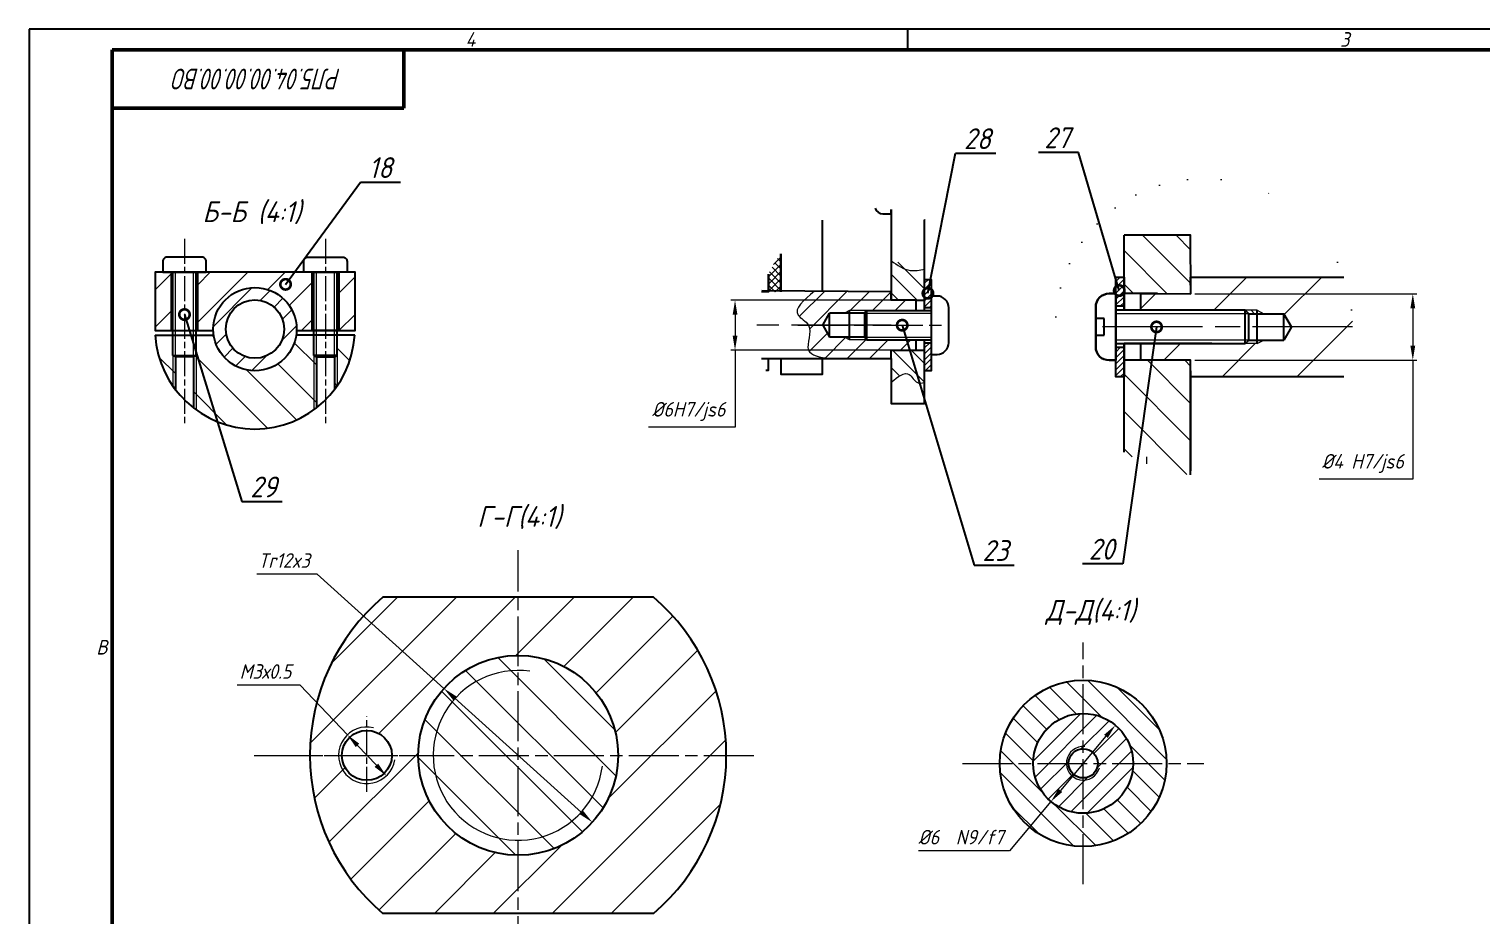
# Model space of a CAD drawing. Header units: millimetres. Extents: x 0 to 841, y 0 to 594.
# Drawn here: x 0 to 348.9, y 380.9 to 594 of the extents above; entities that cross this region are included whole.
import ezdxf
from ezdxf import colors
from ezdxf.entities.mleader import LeaderData, LeaderLine
from ezdxf.enums import TextEntityAlignment as Align
from ezdxf.math import Vec2, Vec3

# ---------------------------------------------------------------- set-up
doc = ezdxf.new("R2010")
doc.units = ezdxf.units.MM
doc.linetypes.add('AM_ISO08W050', pattern=[18, 12, -1.5, 3, -1.5])
doc.linetypes.add('AM_ISO08W050x2', pattern=[9, 6, -0.75, 1.5, -0.75])
doc.layers.get('0').update_dxf_attribs({"lineweight": 80})
for name, color, linetype, lineweight in [('AM_0', 7, 'Continuous', 25), ('AM_4', 3, 'Continuous', 9), ('AM_5', 3, 'Continuous', 9), ('AM_6', 2, 'Continuous', 9), ('AM_7', 4, 'AM_ISO08W050', 9), ('AM_8', 1, 'Continuous', 9), ('AM_8N', 1, 'Continuous', 9), ('AM_BOR', 7, 'Continuous', 25), ('основные', 7, 'Continuous', 25), ('тонкие', 2, 'Continuous', 9)]:
    doc.layers.add(name, color=color, linetype=linetype, lineweight=lineweight)
doc.styles.add('ACGOSTTS', font='geniso.shx', dxfattribs={"oblique": 15})
doc.styles.get("Standard").update_dxf_attribs({"font": 'geniso.shx', "oblique": 15})
doc.dimstyles.new('AM_GOST$0', dxfattribs={"dimtxt": 3.5, "dimasz": 3.5, "dimexe": 1, "dimexo": 1, "dimgap": 1.5, "dimtad": 1, "dimtoh": 1, "dimtxsty": 'Standard', "dimcen": 0, "dimclrd": 256, "dimclre": 256, "dimclrt": 2, "dimadec": 0, "dimazin": 2, "dimtp": 0.1, "dimtm": 0.1, "dimtfac": 0.71, "dimtmove": 0, "dimatfit": 3, "dimfxl": 1, "dimtolj": 1, "dimlwd": -1, "dimlwe": -1, "dimarcsym": 1})
doc.dimstyles.new('AM_GOST$3', dxfattribs={"dimtxt": 3.5, "dimasz": 3.5, "dimexe": 1, "dimexo": 1, "dimgap": 1.5, "dimtad": 1, "dimtoh": 1, "dimtxsty": 'Standard', "dimcen": 0, "dimclrd": 256, "dimclre": 256, "dimclrt": 2, "dimadec": 0, "dimazin": 2, "dimtp": 0.1, "dimtm": 0.1, "dimtfac": 0.71, "dimtdec": 3, "dimtofl": 0, "dimtmove": 0, "dimatfit": 2, "dimfxl": 1, "dimtolj": 1, "dimlwd": -1, "dimlwe": -1, "dimarcsym": 1})
pattern_1 = [(135, (-229.4589, -490.5489), (-1.122532, -1.122532), [])]
pattern_2 = [(45, (-229.4589, -490.5489), (-0.3535534, 0.3535534), [])]
pattern_3 = [(45, (-332.2357, -260.3908), (-0.3535534, 0.3535534), [])]

# ---------------------------------------------------------------- blocks, each defined once
blk = doc.blocks.new('GOST_A1_LANDSCAPE')
at = {"layer": 'AM_BOR', "color": 1, "lineweight": 25}
for p, q in [((841, 594), (0, 594)), ((0, 594), (0, 0)), ((211, 594), (211, 589))]:
    blk.add_line(p, q, dxfattribs=at)
at = {"layer": 'AM_BOR', "color": 7, "lineweight": 50}
for p, q in [((836, 589), (20, 589)), ((20, 589), (20, 5))]:
    blk.add_line(p, q, dxfattribs=at)
at = {"layer": 'AM_BOR', "color": 1, "lineweight": 25, "style": 'ACGOSTTS', "oblique": 15}
for s, p in [('4', (106, 591.5)), ('3', (316, 591.5)), ('B', (17.5, 445.5))]:
    blk.add_text(s, height=3.5, dxfattribs=at).set_placement(p, align=Align.MIDDLE_CENTER)
blk = doc.blocks.new('GOST_EXT3_L')
at = {"layer": 'AM_BOR', "color": 7, "lineweight": 50}
for p, q in [((0, 0), (70, 0)), ((0, -14), (0, 0)), ((70, 0), (70, -14)), ((70, -14), (0, -14))]:
    blk.add_line(p, q, dxfattribs=at)
at = {"layer": 'AM_BOR', "color": 2, "lineweight": 25, "style": 'ACGOSTTS', "oblique": 15, "width": 0.8}
blk.add_attdef('GEN-TITLE-PARTNO{11.7}', text='', height=5, rotation=180, dxfattribs=at).set_placement((35, -7), align=Align.MIDDLE_CENTER)
blk = doc.blocks.new('*D37')
at = {"layer": 'AM_5', "linetype": 'ByBlock', "transparency": 16777216}
for p, q in [((65.09, 436.42), (49.97, 436.42)), ((76.46, 424.46), (65.09, 436.42)), ((83.42, 417.14), (78.87, 421.93))]:
    blk.add_line(p, q, dxfattribs=at)
at = {"layer": 'AM_5', "transparency": 16777216}
for points in [[(79.29, 422.33), (78.45, 421.52), (76.46, 424.46)], [(83.84, 417.54), (82.99, 416.74), (85.83, 414.61)]]:
    blk.add_solid(points, dxfattribs=at)
at = {"layer": 'Defpoints', "color": 0, "transparency": 16777216}
for p in [(76.46, 424.46), (85.83, 414.61)]:
    blk.add_point(p, dxfattribs=at)
at = {"layer": 'AM_5', "color": 2, "transparency": 16777216, "insert": (56.78, 439.67), "char_height": 3.5, "attachment_point": 5}
blk.add_mtext('\\A1;М3х0.5', dxfattribs=at)
blk = doc.blocks.new('*D51')
at = {"layer": 'AM_5', "linetype": 'ByBlock', "transparency": 16777216}
for p, q in [((212.09, 528.86), (168.56, 528.86)), ((169.56, 525.36), (169.56, 520.36)), ((212.09, 516.86), (168.56, 516.86)), ((169.56, 516.86), (169.56, 498.36)), ((169.56, 498.36), (148.79, 498.36))]:
    blk.add_line(p, q, dxfattribs=at)
at = {"layer": 'AM_5', "transparency": 16777216}
for points in [[(168.98, 525.36), (170.14, 525.36), (169.56, 528.86)], [(168.98, 520.36), (170.14, 520.36), (169.56, 516.86)]]:
    blk.add_solid(points, dxfattribs=at)
at = {"layer": 'Defpoints', "color": 0, "transparency": 16777216}
for p in [(213.09, 528.86), (169.56, 516.86), (213.09, 516.86)]:
    blk.add_point(p, dxfattribs=at)
at = {"layer": 'AM_5', "color": 2, "transparency": 16777216, "insert": (158.43, 502.12), "char_height": 3.5, "attachment_point": 5}
blk.add_mtext('\\A1;%%C6H7/js6', dxfattribs=at)
blk = doc.blocks.new('*D54')
at = {"layer": 'AM_5', "linetype": 'ByBlock', "transparency": 16777216}
for p, q in [((280, 530.38), (333.34, 530.38)), ((332.34, 526.88), (332.34, 517.94)), ((279.98, 514.44), (333.34, 514.44)), ((332.34, 514.44), (332.34, 485.87)), ((332.34, 485.87), (309.82, 485.87))]:
    blk.add_line(p, q, dxfattribs=at)
at = {"layer": 'AM_5', "transparency": 16777216}
for points in [[(331.76, 526.88), (332.92, 526.88), (332.34, 530.38)], [(331.76, 517.94), (332.92, 517.94), (332.34, 514.44)]]:
    blk.add_solid(points, dxfattribs=at)
at = {"layer": 'Defpoints', "color": 0, "transparency": 16777216}
for p in [(279, 530.38), (278.98, 514.44), (332.34, 514.44)]:
    blk.add_point(p, dxfattribs=at)
at = {"layer": 'AM_5', "color": 2, "transparency": 16777216, "insert": (320.33, 489.63), "char_height": 3.5, "attachment_point": 5}
blk.add_mtext('\\A1;%%C4 H7/js6', dxfattribs=at)
blk = doc.blocks.new('*D74')
at = {"layer": 'AM_5', "linetype": 'ByBlock', "transparency": 16777216}
for p, q in [((69.19, 463.08), (54.74, 463.08)), ((99.64, 435.6), (69.19, 463.08)), ((132.69, 405.79), (102.24, 433.26))]:
    blk.add_line(p, q, dxfattribs=at)
at = {"layer": 'AM_5', "transparency": 16777216}
for points in [[(102.63, 433.69), (101.85, 432.82), (99.64, 435.6)], [(133.08, 406.22), (132.29, 405.36), (135.28, 403.45)]]:
    blk.add_solid(points, dxfattribs=at)
at = {"layer": 'Defpoints', "color": 0, "transparency": 16777216}
for p in [(99.64, 435.6), (135.28, 403.45)]:
    blk.add_point(p, dxfattribs=at)
at = {"layer": 'AM_5', "color": 2, "transparency": 16777216, "insert": (61.21, 466.33), "char_height": 3.5, "attachment_point": 5}
blk.add_mtext('\\A1;Tr12x3', dxfattribs=at)
blk = doc.blocks.new('_DotSmall')
at = {"color": 0, "linetype": 'ByBlock', "const_width": 0.5}
blk.add_lwpolyline([(-0.0625, 0, 1), (0.0625, 0, 1)], format="xyb", close=True, dxfattribs=at)
blk = doc.blocks.new('*D93')
at = {"layer": 'AM_5', "linetype": 'ByBlock', "transparency": 16777216}
for p, q in [((258.65, 424.1), (247.69, 411.1)), ((245.43, 408.42), (235.48, 396.62)), ((235.48, 396.62), (213.66, 396.62))]:
    blk.add_line(p, q, dxfattribs=at)
at = {"layer": 'AM_5', "transparency": 16777216}
for points in [[(258.2, 424.47), (259.09, 423.72), (260.91, 426.77)], [(247.24, 411.48), (248.14, 410.72), (245.43, 408.42)]]:
    blk.add_solid(points, dxfattribs=at)
at = {"layer": 'Defpoints', "color": 0, "transparency": 16777216}
for p in [(260.91, 426.77), (245.43, 408.42)]:
    blk.add_point(p, dxfattribs=at)
at = {"layer": 'AM_5', "color": 2, "transparency": 16777216, "insert": (223.82, 399.87), "char_height": 3.5, "attachment_point": 5}
blk.add_mtext('\\A1;%%C6 {}{\\C2; N9/f7}', dxfattribs=at)
blk = doc.blocks.new('GENZOOOCRONT5')
at = {"layer": 'AM_8'}
h = blk.add_hatch(dxfattribs=at)
h.set_pattern_fill('_U', color=256, scale=0.61, angle=45, style=0, double=1, pattern_type=0)
h.set_pattern_definition([(45, (-293.8613, -419.08837), (-0.43133514, 0.43133514), []), (135, (-293.8613, -419.08837), (-0.43133514, -0.43133514), [])])
edge = h.paths.add_edge_path()
edge.add_line((-11.14, 4), (-11.14, 8.56))
edge.add_arc((0, 0), 14.05, 142.4608, 154.1212)
edge.add_line((-12.64, 6.13), (-12.64, 4))
edge.add_line((-12.64, 4), (-11.14, 4))
h = blk.add_hatch(dxfattribs=at)
h.set_pattern_fill('ANSI31', color=256, scale=0.5, angle=90, style=0)
h.set_pattern_definition(pattern_1)
h.paths.add_polyline_path([(6.17, -5.87), (2.17, -5.87), (2.11, -6.83), (2.11, -4), (2.11, -3), (5.11, -3), (6.11, -3), (6.11, -6.89)])
edge = h.paths.add_edge_path()
edge.add_line((6.11, 3), (6.11, 6.72))
edge.add_spline(control_points=[(6.11, 6.72), (5.53, 6.61), (4.03, 6.14), (2.98, 7.89), (2.11, 7.74)], knot_values=[0, 0, 0, 0, 1.7259, 4.277618, 4.277618, 4.277618, 4.277618], degree=3, periodic=0)
edge.add_line((2.11, 7.74), (2.11, 3))
edge.add_line((2.11, 3), (5.11, 3))
edge.add_line((5.11, 3), (6.11, 3))
h = blk.add_hatch(dxfattribs=at)
h.set_pattern_fill('_U', color=256, scale=0.5, angle=45, style=0, pattern_type=0)
h.set_pattern_definition(pattern_2)
h.paths.add_polyline_path([(6.11, 5.5), (6.11, 2.11), (6.91, 2.11), (6.91, 5.5)])
h = blk.add_hatch(dxfattribs=at)
h.set_pattern_fill('ANSI31', color=256, scale=0.6, style=0)
h.set_pattern_definition([(45, (-229.4589, -490.549), (-1.3470384, 1.3470384), [])])
edge = h.paths.add_edge_path()
edge.add_line((5.11, -3), (2.11, -3))
edge.add_line((2.11, -3), (2.11, -4))
edge.add_line((2.11, -4), (-5.31, -4))
edge.add_spline(control_points=[(-5.31, -4), (-6.45, -3.83), (-8.81, -3.48), (-7.35, -0.85), (-7.83, 0)], knot_values=[5.21389, 5.21389, 5.21389, 5.21389, 7.934252, 10.909881, 10.909881, 10.909881, 10.909881], degree=3, periodic=0)
edge.add_spline(control_points=[(-7.83, 0), (-8.12, 0.5), (-10.25, 1.46), (-8.37, 3.02), (-7.13, 4.07)], knot_values=[0, 0, 0, 0, 1.747149, 5.21389, 5.21389, 5.21389, 5.21389], degree=3, periodic=0)
edge.add_line((-7.13, 4.07), (2.11, 4))
edge.add_line((2.11, 4), (2.11, 3))
edge.add_line((2.11, 3), (5.11, 3))
edge.add_line((5.11, 3), (5.11, 1.75))
edge.add_line((5.11, 1.75), (-2.89, 1.75))
edge.add_line((-2.89, 1.75), (-3.49, 1.43))
edge.add_line((-3.49, 1.43), (-5.29, 1.43))
edge.add_line((-5.29, 1.43), (-6.11, 0))
edge.add_line((-6.11, 0), (-5.29, -1.43))
edge.add_line((-5.29, -1.43), (-3.49, -1.43))
edge.add_line((-3.49, -1.43), (-2.89, -1.75))
edge.add_line((-2.89, -1.75), (-0.85, -1.75))
edge.add_line((-0.85, -1.75), (5.11, -1.75))
edge.add_line((5.11, -1.75), (5.11, -3))
h = blk.add_hatch(dxfattribs=at)
h.set_pattern_fill('ANSI31', color=256, scale=0.5, angle=90, style=0)
h.set_pattern_definition(pattern_1)
edge = h.paths.add_edge_path()
edge.add_line((2.11, -3), (2.11, -4))
edge.add_line((2.11, -4), (2.11, -6.83))
edge.add_spline(control_points=[(2.11, -6.83), (2.91, -6.19), (4.18, -5.17), (5, -7.09), (5.8, -6.95), (6.11, -6.89)], knot_values=[0, 0, 0, 0, 2.340306, 3.709102, 4.583662, 4.583662, 4.583662, 4.583662], degree=3, periodic=0)
edge.add_line((6.11, -6.89), (6.11, -3))
edge.add_line((6.11, -3), (5.11, -3))
edge.add_line((5.11, -3), (2.11, -3))
h = blk.add_hatch(dxfattribs=at)
h.set_pattern_fill('_U', color=256, scale=0.5, angle=45, style=0, pattern_type=0)
h.set_pattern_definition(pattern_2)
h.paths.add_polyline_path([(6.91, -5.5), (6.91, -2.11), (6.11, -2.11), (6.11, -5.5)])
at = {"layer": 'AM_0'}
for p, q in [((-2.89, -1.75), (-2.89, 1.75)), ((-6.11, 0), (-5.29, 1.43)), ((-6.11, 0), (-5.29, -1.43)), ((-1.09, 1.43), (-5.29, 1.43)), ((-5.29, -1.43), (-5.29, 1.43)), ((-1.09, -1.43), (-5.29, -1.43))]:
    blk.add_line(p, q, dxfattribs=at)
at = {"layer": 'AM_4'}
for p, q in [((-2.89, 1.75), (-3.49, 1.43)), ((6.06, 1.75), (-2.89, 1.75)), ((-1.09, 1.43), (6.91, 1.43)), ((-2.89, -1.75), (-3.49, -1.43)), ((-1.09, -1.43), (6.91, -1.43)), ((6.06, -1.75), (-2.89, -1.75))]:
    blk.add_line(p, q, dxfattribs=at)
at = {"layer": 'AM_7'}
blk.add_line((2.11, 0), (-14.05, 0), dxfattribs=at)
at = {"layer": 'AM_7', "linetype": 'AM_ISO08W050x2'}
blk.add_line((-9.11, 0), (9.11, 0), dxfattribs=at)
at = {"layer": 'основные'}
for p, q in [((-6.14, 4), (-6.14, 12.63)), ((2.11, 13.89), (2.11, 3)), ((6.11, 1.75), (6.11, 12.65)), ((-11.14, 8.56), (-11.14, 4)), ((-11.14, 4), (-11.14, 8.56)), ((-12.64, 6.13), (-12.64, 4)), ((-12.64, 4), (-12.64, 6.13)), ((-0.85, 1.75), (-1.09, 1.43)), ((-0.85, 1.75), (6.91, 1.75)), ((-0.85, 1.75), (-0.85, -1.75)), ((5.11, 3), (6.11, 3)), ((6.11, 2.11), (6.91, 2.11)), ((-1.09, 1.43), (-1.09, -1.43)), ((-0.85, -1.75), (-1.09, -1.43)), ((-0.85, -1.75), (6.91, -1.75)), ((5.11, -3), (6.11, -3)), ((6.11, -2.11), (6.91, -2.11))]:
    blk.add_line(p, q, dxfattribs=at)
for points in [[(1.11, 13.37), (2.11, 13.37), (2.11, 13.89)], [(6.18, 12.61), (6.11, 12.61), (6.11, 12.65)], [(-12.64, 6.13), (-12.64, 4), (-13.47, 4)], [(6.11, 1.75), (6.11, 5.5), (6.91, 5.5), (6.91, -5.5), (6.11, -5.5), (6.11, -1.75)], [(2.11, 3), (2.11, 4), (-13.43, 4.11)], [(5.11, 1.75), (5.11, 3), (2.11, 3), (2.11, 3)], [(-13.47, -4), (2.11, -4), (2.11, -3)], [(2.11, -3), (2.11, -3), (5.11, -3), (5.11, -1.75)], [(2.11, -4), (2.11, -9.39), (6.11, -9.39), (6.11, -1.75)], [(-12.97, -5.4), (-12.64, -5.4), (-12.64, -4)], [(-11.14, -4), (-11.14, -5.89), (-6.14, -5.89), (-6.14, -4)]]:
    blk.add_lwpolyline(points, dxfattribs=at)
blk.add_lwpolyline([(6.91, -3.5), (7.61, -3.5, 0.414214), (9.01, -2.1), (9.01, 2.1, 0.414214), (7.61, 3.5), (6.91, 3.5)], format="xyb", close=True, dxfattribs=at)
blk.add_arc((1.11, 14.37), 1, 198.6782, 270, dxfattribs=at)
at = {"layer": 'тонкие'}
for points in [[(2.11, 7.74), (4.39, 6.59), (6.11, 6.72)], [(-7.13, 4.07), (-9.09, 1.21), (-7.83, 0), (-7.83, -2.98), (-5.31, -4)], [(2.11, -6.83), (4.27, -5.92), (5.24, -6.89), (6.11, -6.89)]]:
    blk.add_spline(points, degree=3, dxfattribs=at)
blk = doc.blocks.new('GENZOO0QBPNT5')
at = {"layer": 'AM_8'}
h = blk.add_hatch(dxfattribs=at)
h.set_pattern_fill('ANSI31', color=256, scale=0.9, angle=90, style=0)
h.set_pattern_definition([(135, (-141.0822, -261.218), (-2.020558, -2.020558), [])])
h.paths.add_polyline_path([(-17.84, 0, 0.256169), (-9.59, -15.04), (-9.59, -6), (-10.59, -6), (-10.59, -4), (-11.39, -4, -0.414214), (-12.99, -2.4), (-12.99, 1), (-12.99, 2.4, -0.414214), (-11.39, 4), (-10.59, 4), (-10.59, 6), (-9.59, 6), (-9.59, 2.48), (-10.59, 2.48), (-10.59, 1.57), (4.96, 1.57), (4.96, 2), (5.41, 1.57), (5.41, -1.57), (7.21, -1.57), (6.41, -2), (4.96, -2), (4.96, -2), (-5.97, -2), (-6.26, -4), (-5.59, -4), (-1.59, -4), (-1.59, -5.98), (16.8, -5.99, 0.085762), (17.84, 0, 1)])
h.paths.add_polyline_path([(-17.84, 0, 0.256169), (-9.59, -15.04), (-9.59, -6), (-10.59, -6), (-10.59, -4), (-11.39, -4, -0.414214), (-12.99, -2.4), (-12.99, 1), (-12.99, 2.4, -0.414214), (-11.39, 4), (-10.59, 4), (-10.59, 6), (-9.59, 6), (-9.59, 11.01), (-1.59, 11.01), (-1.59, 5.99), (16.8, 5.99, 0.841844)], flags=17)
h.paths.add_polyline_path([(16.8, 5.99), (-1.59, 5.99), (-1.58, 3.97), (-7.59, 4), (-7.59, 2), (4.96, 2), (6.41, 2), (7.21, 1.57), (9.61, 1.57), (10.51, 0), (17.84, 0, 0.085868)], flags=17)
h.paths.add_polyline_path([(17.84, 0), (10.51, 0), (9.61, -1.57), (7.21, -1.57), (6.41, -2), (4.96, -2), (4.96, -2), (-5.97, -2), (-6.26, -4), (-5.59, -4), (-1.59, -4), (-1.59, -5.98), (16.8, -5.99, 0.085762)], flags=17)
h.paths.add_polyline_path([(-7.59, 2), (-10.59, 2), (-10.59, 6), (-9.59, 6), (-9.59, 4), (-7.59, 4)], flags=16)
h.paths.add_polyline_path([(-9.59, 6), (-10.59, 6), (-10.59, 2.48), (-9.59, 2.48)], flags=0)
h.paths.add_polyline_path([(4.96, 2), (-7.59, 2), (-10.59, 2), (-10.59, 1.57), (4.96, 1.57)], flags=16)
h.paths.add_polyline_path([(9.61, 1.57), (7.21, 1.57), (6.41, 1.57), (6.41, 0), (9.61, 0)], flags=16)
h.paths.add_polyline_path([(6.41, 1.57), (5.41, 1.57), (5.41, 0), (6.41, 0)], flags=16)
h.paths.add_polyline_path([(9.61, 0), (6.41, 0), (6.41, -1.57), (7.21, -1.57), (9.61, -1.57)], flags=16)
h.paths.add_polyline_path([(9.61, 1.57), (9.61, 0), (10.51, 0), (10.51, 0)], flags=16)
h.paths.add_polyline_path([(10.51, 0), (9.61, 0), (9.61, -1.57)], flags=16)
h.paths.add_polyline_path([(6.41, 0), (5.41, 0), (5.41, -1.57), (6.41, -1.57)], flags=16)
h = blk.add_hatch(dxfattribs=at)
h.set_pattern_fill('_U', color=256, scale=0.5, angle=45, style=0, pattern_type=0)
h.set_pattern_definition(pattern_3)
h.paths.add_polyline_path([(-10.59, 6), (-10.59, 4), (-10.59, 2.48), (-9.59, 2.48), (-9.59, 6)])
h = blk.add_hatch(dxfattribs=at)
h.set_pattern_fill('ANSI31', color=256, scale=2, style=0)
h.set_pattern_definition([(45, (-75.172, -340.37), (-4.49013, 4.49013), [])])
edge = h.paths.add_edge_path()
edge.add_arc((0, 0), 17.84, 0, 19.6314)
edge.add_line((16.8, 5.99), (-1.59, 5.99))
edge.add_line((-1.59, 5.99), (-1.58, 3.97))
edge.add_line((-1.58, 3.97), (-7.59, 4))
edge.add_line((-7.59, 4), (-7.59, 2))
edge.add_line((-7.59, 2), (4.96, 2))
edge.add_line((4.96, 2), (6.41, 2))
edge.add_line((6.41, 2), (7.21, 1.57))
edge.add_line((7.21, 1.57), (9.61, 1.57))
edge.add_line((9.61, 1.57), (10.51, 0))
edge.add_line((10.51, 0), (17.84, 0))
edge = h.paths.add_edge_path()
edge.add_arc((0, 0), 17.84, 340.3927, 360)
edge.add_line((17.84, 0), (10.51, 0))
edge.add_line((10.51, 0), (9.61, -1.57))
edge.add_line((9.61, -1.57), (7.21, -1.57))
edge.add_line((7.21, -1.57), (6.41, -2))
edge.add_line((6.41, -2), (4.96, -2))
edge.add_line((4.96, -2), (4.96, -2))
edge.add_line((4.96, -2), (-7.59, -2))
edge.add_line((-7.59, -2), (-7.59, -4))
edge.add_line((-7.59, -4), (-5.59, -4))
edge.add_line((-5.59, -4), (-1.59, -4))
edge.add_line((-1.59, -4), (-1.59, -5.98))
edge.add_line((-1.59, -5.98), (16.8, -5.99))
h = blk.add_hatch(dxfattribs=at)
h.set_pattern_fill('_U', color=256, scale=0.5, angle=45, style=0, pattern_type=0)
h.set_pattern_definition(pattern_3)
h.paths.add_polyline_path([(-10.59, -2.48), (-10.59, -4), (-10.59, -6), (-9.59, -6), (-9.59, -2.48)])
at = {"layer": 'AM_8N'}
h = blk.add_hatch(dxfattribs=at)
h.set_pattern_fill('ANSI31', color=256, angle=90, style=0)
h.set_pattern_definition([(135, (-154.458, -338.5743), (-2.245064, -2.245064), [])])
edge = h.paths.add_edge_path()
edge.add_line((-1.59, -5.29), (-1.59, -4.42))
edge.add_line((-1.59, -4.42), (-1.59, -4))
edge.add_line((-1.59, -4), (-7.59, -4))
edge.add_line((-7.59, -4), (-9.59, -4))
edge.add_line((-9.59, -4), (-9.59, -6))
edge.add_line((-9.59, -6), (-9.59, -9.13))
edge.add_line((-9.59, -9.13), (-9.59, -15.04))
edge.add_arc((0, 0), 17.84, 237.4737, 264.8844)
edge.add_line((-1.59, -17.77), (-1.59, -9.63))
edge.add_line((-1.59, -9.63), (-1.59, -7.6))
edge.add_line((-1.59, -7.6), (-1.59, -5.29))
at = {"layer": 'AM_0'}
for p, q in [((6.41, -2), (6.41, 2)), ((5.41, 1.57), (9.61, 1.57)), ((10.51, 0), (9.61, 1.57)), ((9.61, -1.57), (9.61, 1.57)), ((10.51, 0), (9.61, -1.57)), ((5.41, -1.57), (9.61, -1.57))]:
    blk.add_line(p, q, dxfattribs=at)
at = {"layer": 'AM_4'}
for p, q in [((6.41, 2), (4.96, 2)), ((6.41, 2), (7.21, 1.57)), ((5.41, 1.57), (-10.59, 1.57)), ((5.41, -1.57), (-10.59, -1.57)), ((6.41, -2), (7.21, -1.57)), ((6.41, -2), (4.96, -2))]:
    blk.add_line(p, q, dxfattribs=at)
at = {"layer": 'AM_7'}
for p, q in [((17.84, 0), (-12.58, 0)), ((16.8, -5.99), (-1.59, -5.98))]:
    blk.add_line(p, q, dxfattribs=at)
at = {"layer": 'AM_7', "linetype": 'AM_ISO08W050x2'}
blk.add_line((-6.89, -15.58), (-6.89, -16.45), dxfattribs=at)
at = {"layer": 'основные'}
for p, q in [((-9.59, 2), (-9.59, 11.01)), ((-5.59, 4), (-9.59, 4)), ((-9.59, 2.48), (-10.59, 2.48)), ((4.96, 2), (-10.59, 2)), ((4.96, -2), (4.96, 2)), ((5.41, 1.57), (4.96, 2)), ((-11.99, 1), (-12.99, 1)), ((-11.99, -1), (-11.99, 1)), ((5.41, -1.57), (5.41, 1.57)), ((-12.99, -1), (-11.99, -1)), ((4.96, -2), (5.41, -1.57)), ((-10.59, -2), (4.96, -2)), ((-9.59, -2.48), (-10.59, -2.48)), ((-9.59, -15.04), (-9.59, -2)), ((0.96, -2), (-9.59, -2)), ((-5.59, -4), (-9.59, -4)), ((-1.59, -7.55), (-1.59, -4.42)), ((-1.59, -17.77), (-1.59, -7.6)), ((-1.59, -17.77), (-1.59, -15.99))]:
    blk.add_line(p, q, dxfattribs=at)
for points in [[(-1.58, 3.97), (-1.59, 11.01), (-9.59, 11.01)], [(-9.59, -2), (-9.59, -6), (-10.59, -6), (-10.59, 6), (-9.59, 6), (-9.59, 2)], [(-1.58, 3.97), (-1.59, 5.99), (16.8, 5.99)], [(-7.59, 2), (-7.59, 4), (-1.59, 3.97), (-1.59, 3.97)], [(-1.59, -4), (-1.59, -4), (-7.59, -4), (-7.59, -2)], [(16.8, -5.99), (-1.59, -5.99), (-1.59, -4)], [(-1.59, -5.29), (-1.59, -17.29)]]:
    blk.add_lwpolyline(points, dxfattribs=at)
for points in [[(-12.99, 1), (-12.99, 2.4, -0.414214), (-11.39, 4), (-10.59, 4), (-10.59, -4), (-11.39, -4, -0.414214), (-12.99, -2.4), (-12.99, 1)], [(-12.99, 1), (-12.99, 2.4, -0.414214), (-11.39, 4), (-10.59, 4), (-10.59, 2)], [(-12.99, 1), (-12.99, 2.4, -0.414214), (-11.39, 4), (-10.59, 4)], [(-10.59, 4), (-11.39, 4, 0.414214), (-12.99, 2.4), (-12.99, -1)], [(-10.59, -2), (-10.59, -4), (-11.39, -4, -0.414214), (-12.99, -2.4), (-12.99, 1)], [(-12.99, -1), (-12.99, -2.4, 0.414214), (-11.39, -4), (-10.59, -4)], [(-10.59, -4), (-11.39, -4, -0.414214), (-12.99, -2.4), (-12.99, -1)]]:
    blk.add_lwpolyline(points, format="xyb", dxfattribs=at)

msp = doc.modelspace()

# ---------------------------------------------------------------- hatches: boundary and pattern name
at = {"layer": 'AM_8'}
h = msp.add_hatch(dxfattribs=at)
h.set_pattern_fill('ANSI31', color=256, scale=2)
h.set_pattern_definition([(45, (-323.063, -324.913), (-4.49013, 4.49013), [])])
h.paths.add_polyline_path([(64.244, 521.599), (67.972, 521.599), (67.972, 535.599), (65.972, 535.599), (40.526, 535.599), (40.526, 521.599), (44.254, 521.599, -0.0078554), (44.249, 521.913, -1.0158351)])
h.paths.add_polyline_path([(74.372, 521.599), (78.294, 521.599), (78.294, 535.599), (74.372, 535.599)])
h.paths.add_polyline_path([(34.126, 535.599), (32.126, 535.599), (30.294, 535.599), (30.294, 521.599), (34.126, 521.599)])
h = msp.add_hatch(dxfattribs=at)
h.set_pattern_fill('_U', color=256, scale=3.5, angle=45, style=0, pattern_type=0)
h.set_pattern_definition([(45, (-323.0627, -324.913), (-2.474874, 2.474874), [])])
edge = h.paths.add_edge_path()
edge.add_arc((54.249, 521.913), 10, 181.80028, 516.5008)
edge.add_arc((54.249, 521.913), 10, 156.5008, 181.80028)
edge = h.paths.add_edge_path(flags=16)
edge.add_arc((54.249, 521.913), 7, -203.4992, 11.45916, ccw=False)
edge.add_arc((54.249, 521.913), 7, 11.45916, 156.5008, ccw=False)
h = msp.add_hatch(dxfattribs=at)
h.set_pattern_fill('ANSI31', color=256, scale=2, angle=90)
h.set_pattern_definition([(135, (-323.063, -324.913), (-4.49013, -4.49013), [])])
h.paths.add_polyline_path([(68.372, 502.509), (68.372, 515.599), (68.372, 520.443), (64.14, 520.443, -0.8623384), (44.358, 520.443), (40.126, 520.443), (40.126, 515.599), (40.126, 502.509, 0.3253831)])
h.paths.add_polyline_path([(78.204, 520.443), (73.972, 520.443), (73.972, 515.599), (73.972, 508.239, 0.1370834)])
h.paths.add_polyline_path([(34.526, 508.239), (34.526, 515.599), (34.526, 520.443), (30.294, 520.443, 0.1370834)])
h.paths.add_polyline_path([(34.526, 508.239, 0.0114977), (35.175, 507.346), (35.175, 515.234), (34.526, 515.599)])
h.paths.add_polyline_path([(39.476, 502.999, 0.0084745), (40.126, 502.509), (40.126, 515.599), (39.476, 515.234)])
h.paths.add_polyline_path([(69.022, 515.234), (68.372, 515.599), (68.372, 502.509, 0.0084745), (69.022, 502.999)])
h.paths.add_polyline_path([(73.972, 515.599), (73.323, 515.234), (73.323, 507.346, 0.0114977), (73.972, 508.239)])
h = msp.add_hatch(dxfattribs=at)
h.set_pattern_fill('_U', color=256, scale=10, angle=45, style=0, pattern_type=0)
h.set_pattern_definition([(45, (-2423.258, -739.011), (-7.071068, 7.071068), [])])
edge = h.paths.add_edge_path()
edge.add_line((84.968, 381.524), (149.961, 381.524))
edge.add_arc((117.465, 419.524), 50, 310.5358, 409.4642)
edge.add_line((149.961, 457.524), (84.968, 457.524))
edge.add_arc((117.465, 419.524), 50, 130.5358, 229.4642)
edge = h.paths.add_edge_path(flags=16)
edge.add_arc((81.148, 419.524), 6, -293.19398, 11.45916, ccw=False)
edge.add_arc((81.148, 419.524), 6, 11.45916, 66.80602, ccw=False)
edge = h.paths.add_edge_path(flags=16)
edge.add_arc((117.465, 419.524), 24, -227.67004, 11.45916, ccw=False)
edge.add_arc((117.465, 419.524), 24, 11.45916, 132.32996, ccw=False)
h = msp.add_hatch(dxfattribs=at)
h.set_pattern_fill('ANSI31', color=256, scale=2.4, angle=90, style=0)
h.set_pattern_definition([(135, (-2423.2584, -739.011), (-5.388154, -5.388154), [])])
h.paths.add_polyline_path([(117.465, 439.924, 0.4142136), (97.065, 419.524), (100.434, 419.524), (117.465, 419.524)], flags=17)
h.paths.add_polyline_path([(137.865, 419.524), (117.465, 419.524), (117.465, 399.124, 0.4142136)], flags=17)
h.paths.add_polyline_path([(117.465, 443.524), (117.465, 419.524), (137.865, 419.524), (141.465, 419.524, 0.4142136)])
h.paths.add_polyline_path([(117.465, 419.524), (100.434, 419.524), (97.065, 419.524, 0.4142136), (117.465, 399.124)], flags=17)
h.paths.add_polyline_path([(97.065, 419.524), (93.465, 419.524, 0.4142136), (117.465, 395.524), (117.465, 399.124, -0.4142136)])
h.paths.add_polyline_path([(117.465, 439.924), (117.465, 443.524, 0.4142136), (93.465, 419.524), (97.065, 419.524, -0.4142136)])
h.paths.add_polyline_path([(141.465, 419.524), (137.865, 419.524, -0.4142136), (117.465, 399.124), (117.465, 395.524, 0.4142136)])
h = msp.add_hatch(dxfattribs=at)
h.set_pattern_fill('ANSI31', color=256, scale=1.2, angle=90, style=0)
h.set_pattern_definition([(135, (-918.5756, -372.525), (-2.694077, -2.694077), [])])
h.paths.add_polyline_path([(253.169, 429.598), (253.169, 437.598, 0.4142136), (233.169, 417.598), (241.169, 417.598, -0.4142136)])
h.paths.add_polyline_path([(253.169, 437.598), (253.169, 429.598, -0.4142136), (265.169, 417.598), (273.169, 417.598, 0.4142136)])
h.paths.add_polyline_path([(273.169, 417.598), (265.169, 417.598, -0.4142136), (253.169, 405.598), (253.169, 397.598, 0.4142136)])
h.paths.add_polyline_path([(253.169, 405.598, -0.4142136), (241.169, 417.598), (233.169, 417.598, 0.4142136), (253.169, 397.598)])
h = msp.add_hatch(dxfattribs=at)
h.set_pattern_fill('_U', color=256, scale=3, angle=45, style=0, pattern_type=0)
h.set_pattern_definition([(45, (-918.5756, -372.525), (-2.1213203, 2.1213203), [])])
edge = h.paths.add_edge_path()
edge.add_arc((253.169, 417.598), 12, 191.45916, 485.68818)
edge.add_arc((253.169, 417.598), 12, 125.68818, 191.45916)
edge = h.paths.add_edge_path(flags=16)
edge.add_arc((253.169, 417.598), 3.511, -234.31182, 11.45916, ccw=False)
edge.add_arc((253.169, 417.598), 3.511, 11.45916, 125.68818, ccw=False)

# ---------------------------------------------------------------- linework, layer by layer
at = {"layer": 'AM_4'}
for p, q in [((35.175, 515.234), (35.175, 535.599)), ((39.476, 515.234), (39.476, 535.599)), ((69.022, 515.234), (69.022, 535.599)), ((73.323, 515.234), (73.323, 535.599)), ((34.526, 515.599), (34.526, 508.239)), ((40.126, 515.599), (40.126, 502.509)), ((68.372, 515.599), (68.372, 502.509)), ((73.972, 515.599), (73.972, 508.239))]:
    msp.add_line(p, q, dxfattribs=at)
at = {"layer": 'AM_6'}
for centre, radius, start, end in [((117.465, 419.524), 20.4, 82.15153, 352.64517), ((81.142, 419.535), 6.8, 76.65117, 350.5975), ((253.169, 417.598), 4.042, 83.98269, 345.13945)]:
    msp.add_arc(centre, radius, start, end, dxfattribs=at)
at = {"layer": 'AM_7', "linetype": 'AM_ISO08W050x2'}
for p, q in [((37.326, 543.599), (37.326, 498.896)), ((71.172, 543.599), (71.172, 498.896)), ((81.148, 410.75), (81.148, 428.818)), ((61.861, 419.524), (100.434, 419.524))]:
    msp.add_line(p, q, dxfattribs=at)
at = {"layer": 'AM_7'}
for p, q in [((117.465, 368.914), (117.465, 468.793)), ((253.169, 388.593), (253.169, 446.602)), ((54.063, 419.524), (175.478, 419.524)), ((224.165, 417.598), (282.174, 417.598))]:
    msp.add_line(p, q, dxfattribs=at)
at = {"layer": 'основные'}
for p, q in [((34.526, 515.599), (34.526, 535.599)), ((40.126, 515.599), (40.126, 535.599)), ((68.372, 515.599), (68.372, 535.599)), ((73.972, 515.599), (73.972, 535.599)), ((30.294, 520.443), (44.358, 520.443)), ((78.204, 520.443), (64.14, 520.443)), ((34.526, 515.599), (40.126, 515.599)), ((35.175, 515.234), (34.526, 515.599)), ((35.175, 515.234), (35.175, 507.346)), ((39.476, 515.234), (35.175, 515.234)), ((40.126, 515.599), (39.476, 515.234)), ((39.476, 515.234), (39.476, 502.999)), ((73.972, 515.599), (68.372, 515.599)), ((68.372, 515.599), (69.022, 515.234)), ((69.022, 515.234), (69.022, 502.999)), ((69.022, 515.234), (73.323, 515.234)), ((73.323, 515.234), (73.972, 515.599)), ((73.323, 515.234), (73.323, 507.346)), ((149.961, 457.524), (84.968, 457.524)), ((149.961, 381.524), (84.968, 381.524))]:
    msp.add_line(p, q, dxfattribs=at)
for points in [[(41.526, 539.199), (33.126, 539.199, 0.4142136), (32.126, 538.199), (32.126, 535.599), (42.526, 535.599), (42.526, 538.199, 0.4142136)], [(66.972, 539.199), (75.372, 539.199, -0.4142136), (76.372, 538.199), (76.372, 535.599), (65.972, 535.599), (65.972, 538.199, -0.4142136)]]:
    msp.add_lwpolyline(points, format="xyb", close=True, dxfattribs=at)
msp.add_lwpolyline([(64.244, 521.599), (78.294, 521.599), (78.294, 535.599), (30.294, 535.599), (30.294, 521.599), (44.254, 521.599)], dxfattribs=at)
for points in [[(40.526, 535.599), (34.126, 535.599), (34.126, 521.599), (40.526, 521.599)], [(67.972, 535.599), (74.372, 535.599), (74.372, 521.599), (67.972, 521.599)]]:
    msp.add_lwpolyline(points, close=True, dxfattribs=at)
for centre, radius in [((54.249, 521.913), 10), ((54.249, 521.913), 7), ((117.465, 419.524), 24), ((253.169, 417.598), 20), ((253.169, 417.598), 12), ((81.148, 419.524), 6), ((253.169, 417.598), 3.511)]:
    msp.add_circle(centre, radius, dxfattribs=at)
for centre, radius, start, end in [((54.249, 521.913), 24, 183.51238, 356.48762), ((117.465, 419.524), 50, 130.5358, 229.4642), ((117.465, 419.524), 50, 310.5358, 49.4642)]:
    msp.add_arc(centre, radius, start, end, dxfattribs=at)

# ---------------------------------------------------------------- block references
at = {"layer": 'AM_0', "xscale": 2, "yscale": 2, "zscale": 2}
for name, p in [('GENZOO0QBPNT5', (282.164, 522.436)), ('GENZOOOCRONT5', (202.864, 522.858))]:
    msp.add_blockref(name, p, dxfattribs=at)
at = {"layer": 'основные', "lineweight": 0}
msp.add_blockref('GOST_A1_LANDSCAPE', (0, 0), dxfattribs=at)
msp.add_blockref('GOST_EXT3_L', (20, 589), dxfattribs=at).add_auto_attribs({'GEN-TITLE-PARTNO{11.7}': 'РЛ5.04.00.00.00.ВО'})

# ---------------------------------------------------------------- texts
at = {"layer": 'AM_4', "color": 7, "insert": (53.509, 549.884), "char_height": 5, "attachment_point": 5}
msp.add_mtext('Б-Б (4:1)', dxfattribs=at)
at = {"layer": 'основные', "char_height": 5, "attachment_point": 1}
for s, insert in [('Г-Г(4:1)', (107.643, 479.411)), ('Д-Д(4:1)', (244.187, 456.876))]:
    msp.add_mtext(s, dxfattribs=dict(at, insert=insert))

# ---------------------------------------------------------------- dimensions: what is measured, and where the dimension line sits
at = {"layer": 'AM_5'}
for base, p1, p2, text, override, picture, middle in [((169.562, 516.858), (213.087, 528.858), (213.087, 516.858), '%%C<>H7/js6', {"dimlfac": 0.5, "dimpost": '', "dimtdec": 3}, '*D51', (158.426, 498.357)), ((332.339, 514.436), (278.998, 530.384), (278.984, 514.436), '%%C4 H7/js6', {"dimlfac": 0.5, "dimtdec": 3}, '*D54', (320.328, 485.87))]:
    dim = msp.add_linear_dim(base=base, p1=p1, p2=p2, angle=90, text=text, dimstyle='AM_GOST$0', override=override, dxfattribs=at)
    dim.commit()
    dim.dimension.update_dxf_attribs({"geometry": picture, "text_midpoint": middle, "dimtype": 160})
for p1, p2, text, picture, middle in [((135.284, 403.447), (99.645, 435.601), 'Tr12x3', '*D74', (61.215, 463.077)), ((85.828, 414.606), (76.457, 424.463), 'М3х0.5', '*D37', (56.782, 436.418))]:
    dim = msp.add_diameter_dim_2p(p1=p1, p2=p2, text=text, dimstyle='AM_GOST$3', override={"dimpost": ''}, dxfattribs=at)
    dim.commit()
    dim.dimension.update_dxf_attribs({"geometry": picture, "text_midpoint": middle, "dimtype": 163})
dim = msp.add_diameter_dim_2p(p1=(260.905, 426.772), p2=(245.434, 408.424), text='%%C6 {}{\\C2; N9/f7}', dimstyle='AM_GOST$3', dxfattribs=at)
dim.commit()
dim.dimension.update_dxf_attribs({"geometry": '*D93', "text_midpoint": (223.819, 396.617), "dimtype": 163})

# ---------------------------------------------------------------- leaders
at = {"layer": 'AM_4'}
ml = msp.add_multileader_mtext('Standard', dxfattribs=at)
ml.set_content('28', color=256)
ml.set_leader_properties()
ml.set_arrow_properties(name='DOTSMALL')
ml.build(insert=Vec2(0, 0))
ml.multileader.update_dxf_attribs({"text_left_attachment_type": 6, "text_right_attachment_type": 6, "dogleg_length": 0, "arrow_head_size": 5})
ctx = ml.context
ctx.base_point, ctx.char_height, ctx.arrow_head_size, ctx.plane_origin = Vec3(222.534, 564.155), 5, 5, Vec3(215.887, 530.527)
ctx.left_attachment, ctx.right_attachment = 6, 6
notes = []
notes.append((ctx, [(1, (1, 1, 0), (222.534, 564.155), (1, 0), 0, [(0, [(215.887, 530.527)], 0, [])])]))
ctx.mtext.insert, ctx.mtext.flow_direction = Vec3(224.534, 570.155), 5
ml = msp.add_multileader_mtext('Standard', dxfattribs=at)
ml.set_content('27', color=256)
ml.set_leader_properties()
ml.set_arrow_properties(name='DOTSMALL')
ml.build(insert=Vec2(0, 0))
ml.multileader.update_dxf_attribs({"text_left_attachment_type": 6, "text_right_attachment_type": 6, "dogleg_length": 0, "arrow_head_size": 5})
ctx = ml.context
ctx.base_point, ctx.char_height, ctx.arrow_head_size, ctx.plane_origin = Vec3(241.344, 564.384), 5, 5, Vec3(261.838, 531.175)
ctx.left_attachment, ctx.right_attachment, ctx.text_align_type = 6, 6, 2
notes.append((ctx, [(0, (1, 1, 0), (252.05, 564.384), (-1, 0), 0, [(0, [(261.838, 531.175)], 0, [])])]))
ctx.mtext.insert, ctx.mtext.alignment, ctx.mtext.flow_direction = Vec3(250.05, 570.384), 3, 5
ml = msp.add_multileader_mtext('Standard', dxfattribs=at)
ml.set_content('18', color=256)
ml.set_leader_properties()
ml.set_arrow_properties(name='DOTSMALL')
ml.build(insert=Vec2(0, 0))
ml.multileader.update_dxf_attribs({"text_left_attachment_type": 6, "text_right_attachment_type": 6, "dogleg_length": 0, "arrow_head_size": 5})
ctx = ml.context
ctx.base_point, ctx.char_height, ctx.arrow_head_size, ctx.plane_origin = Vec3(79.572, 557.213), 5, 5, Vec3(61.605, 532.67)
ctx.left_attachment, ctx.right_attachment = 6, 6
notes.append((ctx, [(0, (1, 1, 0), (79.572, 557.213), (1, 0), 0, [(0, [(61.605, 532.67)], 0, [])])]))
ctx.mtext.insert, ctx.mtext.flow_direction = Vec3(81.572, 563.213), 5
ml = msp.add_multileader_mtext('Standard', dxfattribs=at)
ml.set_content('29', color=256)
ml.set_leader_properties()
ml.set_arrow_properties(name='DOTSMALL')
ml.build(insert=Vec2(0, 0))
ml.multileader.update_dxf_attribs({"text_left_attachment_type": 6, "text_right_attachment_type": 6, "dogleg_length": 0, "arrow_head_size": 5})
ctx = ml.context
ctx.base_point, ctx.char_height, ctx.arrow_head_size, ctx.plane_origin = Vec3(51.124, 480.497), 5, 5, Vec3(71.172, 537.381)
ctx.left_attachment, ctx.right_attachment = 6, 6
notes.append((ctx, [(0, (1, 1, 0), (51.124, 480.497), (1, 0), 0, [(0, [(37.326, 525.416)], 0, [])])]))
ctx.mtext.insert, ctx.mtext.flow_direction = Vec3(53.124, 486.497), 5
ml = msp.add_multileader_mtext('Standard', dxfattribs=at)
ml.set_content('23', color=256)
ml.set_leader_properties()
ml.set_arrow_properties(name='DOTSMALL')
ml.build(insert=Vec2(0, 0))
ml.multileader.update_dxf_attribs({"text_left_attachment_type": 6, "text_right_attachment_type": 6, "dogleg_length": 0, "arrow_head_size": 5})
ctx = ml.context
ctx.base_point, ctx.char_height, ctx.arrow_head_size, ctx.plane_origin = Vec3(226.981, 465.224), 5, 5, Vec3(209.71, 522.858)
ctx.left_attachment, ctx.right_attachment = 6, 6
notes.append((ctx, [(0, (1, 1, 0), (226.981, 465.224), (1, 0), 0, [(0, [(209.71, 522.858)], 0, [])])]))
ctx.mtext.insert, ctx.mtext.flow_direction = Vec3(228.981, 471.224), 5
ml = msp.add_multileader_mtext('Standard', dxfattribs=at)
ml.set_content('20', color=256)
ml.set_leader_properties()
ml.set_arrow_properties(name='DOTSMALL')
ml.build(insert=Vec2(0, 0))
ml.multileader.update_dxf_attribs({"text_left_attachment_type": 6, "text_right_attachment_type": 6, "dogleg_length": 0, "arrow_head_size": 5})
ctx = ml.context
ctx.base_point, ctx.char_height, ctx.arrow_head_size, ctx.plane_origin = Vec3(252.027, 465.559), 5, 5, Vec3(386.385, 258.595)
ctx.left_attachment, ctx.right_attachment, ctx.text_align_type = 6, 6, 2
notes.append((ctx, [(0, (1, 1, 0), (262.67, 465.559), (-1, 0), 0, [(0, [(270.798, 522.436)], 0, [])])]))
ctx.mtext.insert, ctx.mtext.alignment, ctx.mtext.flow_direction = Vec3(260.67, 471.559), 3, 5
for ctx, leaders in notes:
    for number, flags, end, landing, length, lines in leaders:
        leader = LeaderData()
        leader.index, (leader.has_last_leader_line, leader.has_dogleg_vector, leader.attachment_direction) = number, flags
        leader.last_leader_point, leader.dogleg_vector, leader.dogleg_length = Vec3(end), Vec3(landing), length
        for number, points, colour, breaks in lines:
            line = LeaderLine()
            line.index, line.vertices, line.color, line.breaks = number, Vec3.list(points), colors.encode_raw_color(colour), breaks
            leader.lines.append(line)
        ctx.leaders.append(leader)

doc.saveas('drawing.dxf')
